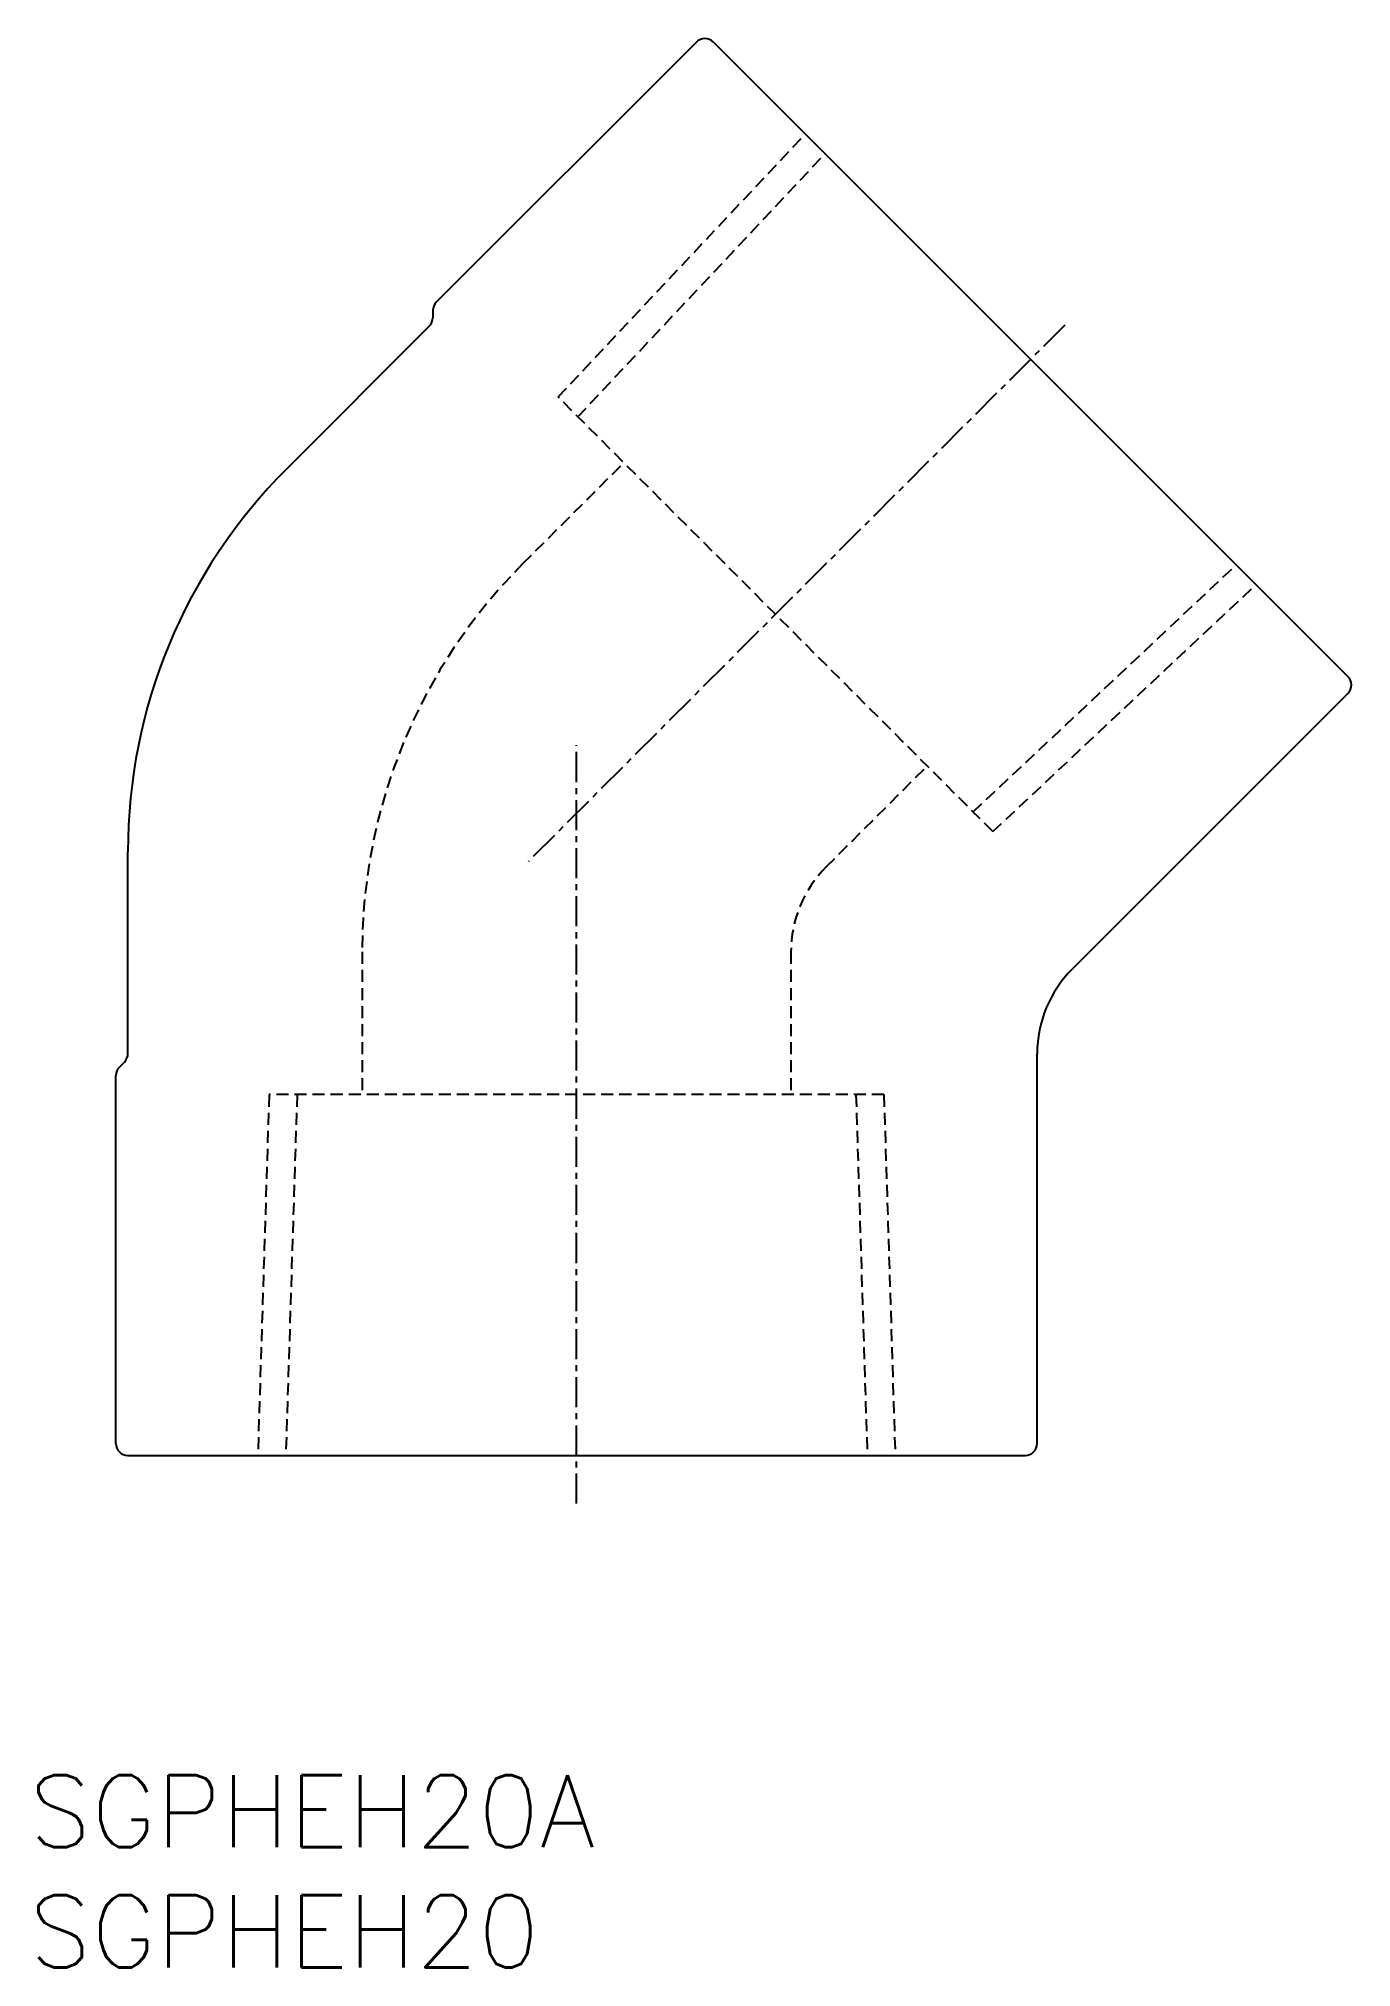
# Model space of a CAD drawing. Extents: x 124.7 to 179.2, y 57.4 to 137.6.
import ezdxf
from ezdxf.enums import TextEntityAlignment as Align

# ---------------------------------------------------------------- set-up
doc = ezdxf.new("R2010")
doc.units = 0
doc.linetypes.add('CENTER', pattern=[2, 1.25, -0.25, 0.25, -0.25])
doc.linetypes.add('DASHED', pattern=[0.75, 0.5, -0.25])
doc.layers.get('0').update_dxf_attribs({"linetype": 'CONTINUOUS'})
doc.layers.add('CENTER', color=1, linetype='CENTER')
doc.styles.get("Standard").update_dxf_attribs({"font": 'txt.shx', "bigfont": 'extfont.shx'})

msp = doc.modelspace()

# ---------------------------------------------------------------- linework, layer by layer
at = {"color": 7, "linetype": 'CONTINUOUS'}
for p, q in [((152.003, 137.456), (141.189, 126.643)), ((152.71, 137.456), (179.085, 111.081)), ((141.043, 126.289), (141.043, 125.996)), ((140.896, 125.643), (134.958, 119.704)), ((179.085, 110.374), (167.632, 98.921)), ((128.368, 95.396), (128.368, 103.794)), ((128.014, 94.836), (128.221, 95.043)), ((166.168, 79.189), (166.168, 95.386)), ((127.868, 79.189), (127.868, 94.482)), ((128.368, 78.689), (165.668, 78.689))]:
    msp.add_line(p, q, dxfattribs=at)
at = {"color": 3, "linetype": 'DASHED'}
for p, q in [((146.254, 122.699), (156.529, 133.637)), ((147.076, 121.877), (157.351, 132.815)), ((164.327, 104.625), (146.254, 122.699)), ((144.789, 115.77), (148.986, 119.967)), ((163.506, 105.447), (174.444, 115.722)), ((164.327, 104.625), (175.266, 114.901)), ((157.399, 103.16), (161.596, 107.357)), ((138.101, 99.624), (138.101, 93.689)), ((155.934, 99.624), (155.934, 93.689)), ((134.238, 93.689), (133.769, 78.689)), ((159.797, 93.689), (134.238, 93.689)), ((135.4, 93.689), (134.931, 78.689)), ((158.635, 93.689), (159.104, 78.689)), ((159.797, 93.689), (160.266, 78.689))]:
    msp.add_line(p, q, dxfattribs=at)
at = {"color": 7, "linetype": 'CONTINUOUS'}
for centre, radius, start, end in [((152.356, 137.103), 0.5, 45, 135), ((140.543, 125.996), 0.5, 315, 360), ((141.543, 126.289), 0.5, 135, 180), ((150.868, 103.794), 22.5, 135, 180), ((178.731, 110.728), 0.5, 315, 45), ((171.168, 95.386), 5, 135, 180), ((128.368, 94.482), 0.5, 135, 180), ((127.868, 95.396), 0.5, 315, 0), ((128.368, 79.189), 0.5, 180, 270), ((165.668, 79.189), 0.5, 270, 0)]:
    msp.add_arc(centre, radius, start, end, dxfattribs=at)
at = {"color": 3, "linetype": 'DASHED'}
for radius in [22.834, 5]:
    msp.add_arc((160.934, 99.624), radius, 135, 180, dxfattribs=at)
at = {"layer": 'CENTER', "color": 1, "linetype": 'CENTER'}
for p, q in [((167.312, 125.683), (145.018, 103.389)), ((147.018, 76.689), (147.018, 108.217))]:
    msp.add_line(p, q, dxfattribs=at)

# ---------------------------------------------------------------- texts
at = {"color": 7, "linetype": 'CONTINUOUS'}
for s, p in [('SGPHEH20A', (124.269, 63.898)), ('SGPHEH20', (124.269, 58.898))]:
    msp.add_text(s, height=3, dxfattribs=at).set_placement(p, align=Align.MIDDLE_LEFT)

doc.saveas('drawing.dxf')
